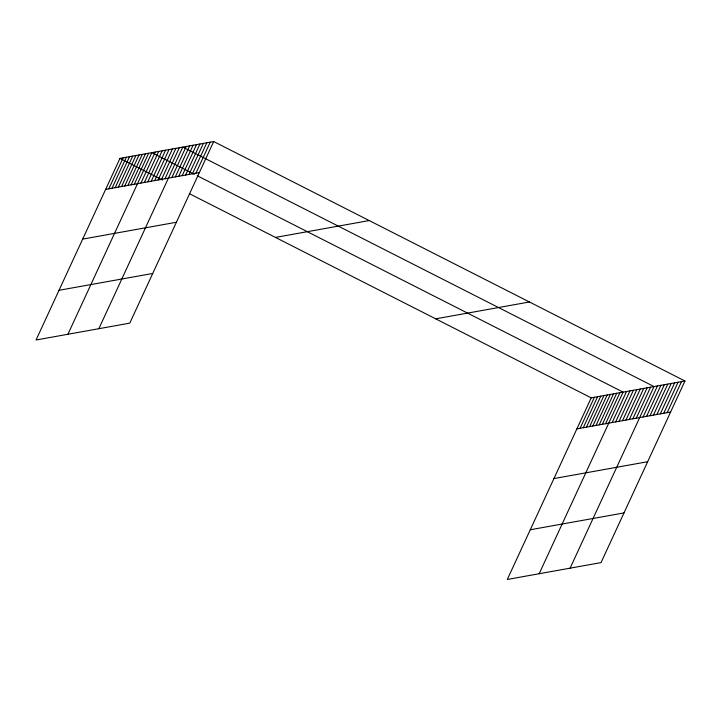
<?xml version="1.0" encoding="UTF-8"?>
<svg xmlns="http://www.w3.org/2000/svg" width="721" height="721" viewBox="0 0 721 721"><rect width="100%" height="100%" fill="white"/><g stroke="black" fill="none" stroke-linecap="round" stroke-linejoin="round"><path stroke-width="1.08" d="M213.695 141.541L119.965 158.395L36.05 339.997L129.78 323.143L213.695 141.541L684.95 381.003L601.035 562.605L507.305 579.459L591.22 397.857L684.95 381.003M108.808 188.848L123.147 157.818M111.998 188.271L126.337 157.25M115.189 187.703L129.519 156.673M118.37 187.127L132.709 156.106M121.561 186.559L135.899 155.529M124.742 185.982L139.081 154.952M127.932 185.405L142.271 154.384M131.123 184.837L145.453 153.807M134.304 184.261L148.643 153.24M67.918 334.265L151.834 152.663L194.409 174.302M140.928 183.071L155.267 152.05M144.371 182.458L158.701 151.428M147.805 181.836L162.144 150.815M151.239 181.214L165.578 150.193M154.682 180.601L169.011 149.571M158.115 179.98L172.454 148.959M161.549 179.367L175.888 148.337M164.992 178.745L179.322 147.724M98.849 328.704L182.764 147.102L654.019 386.564L570.104 568.166M171.859 177.51L186.198 146.489M175.302 176.897L189.632 145.867M178.736 176.275L193.075 145.254M182.17 175.663L196.509 144.633M185.612 175.041L199.942 144.011M189.046 174.419L203.385 143.398M192.48 173.806L206.819 142.776M195.923 173.184L210.253 142.163M580.072 428.31L594.41 397.28M583.262 427.733L597.592 396.712M586.443 427.165L600.782 396.135M589.634 426.589L603.964 395.568M592.815 426.021L607.154 394.991M596.006 425.444L610.345 394.414M599.196 424.867L613.526 393.846M602.377 424.299L616.716 393.269M605.568 423.723L619.898 392.702M539.173 573.727L623.088 392.125L197.184 175.717M612.192 422.533L626.522 391.512M615.626 421.92L629.965 390.89M619.06 421.298L633.399 390.277M622.502 420.685L636.832 389.655M625.936 420.064L640.275 389.034M629.37 419.442L643.709 388.421M632.813 418.829L647.143 387.799M636.246 418.207L650.585 387.186M643.123 416.972L657.453 385.951M646.557 416.359L660.896 385.329M649.991 415.738L664.329 384.717M653.433 415.125L667.763 384.095M656.867 414.503L671.206 383.473M660.301 413.881L674.64 382.86M663.744 413.268L678.073 382.238M667.177 412.646L681.516 381.625M105.627 189.416L199.356 172.571M82.663 239.111L176.393 222.257M275.476 237.416L369.206 220.563M59.014 290.302L152.744 273.457M435.7 318.835L529.43 301.982M576.881 428.878L670.611 412.033M553.926 478.573L647.656 461.719M530.268 529.764L623.998 512.919M119.965 158.395L162.54 180.034M189.389 193.67L591.22 397.857"/></g></svg>
